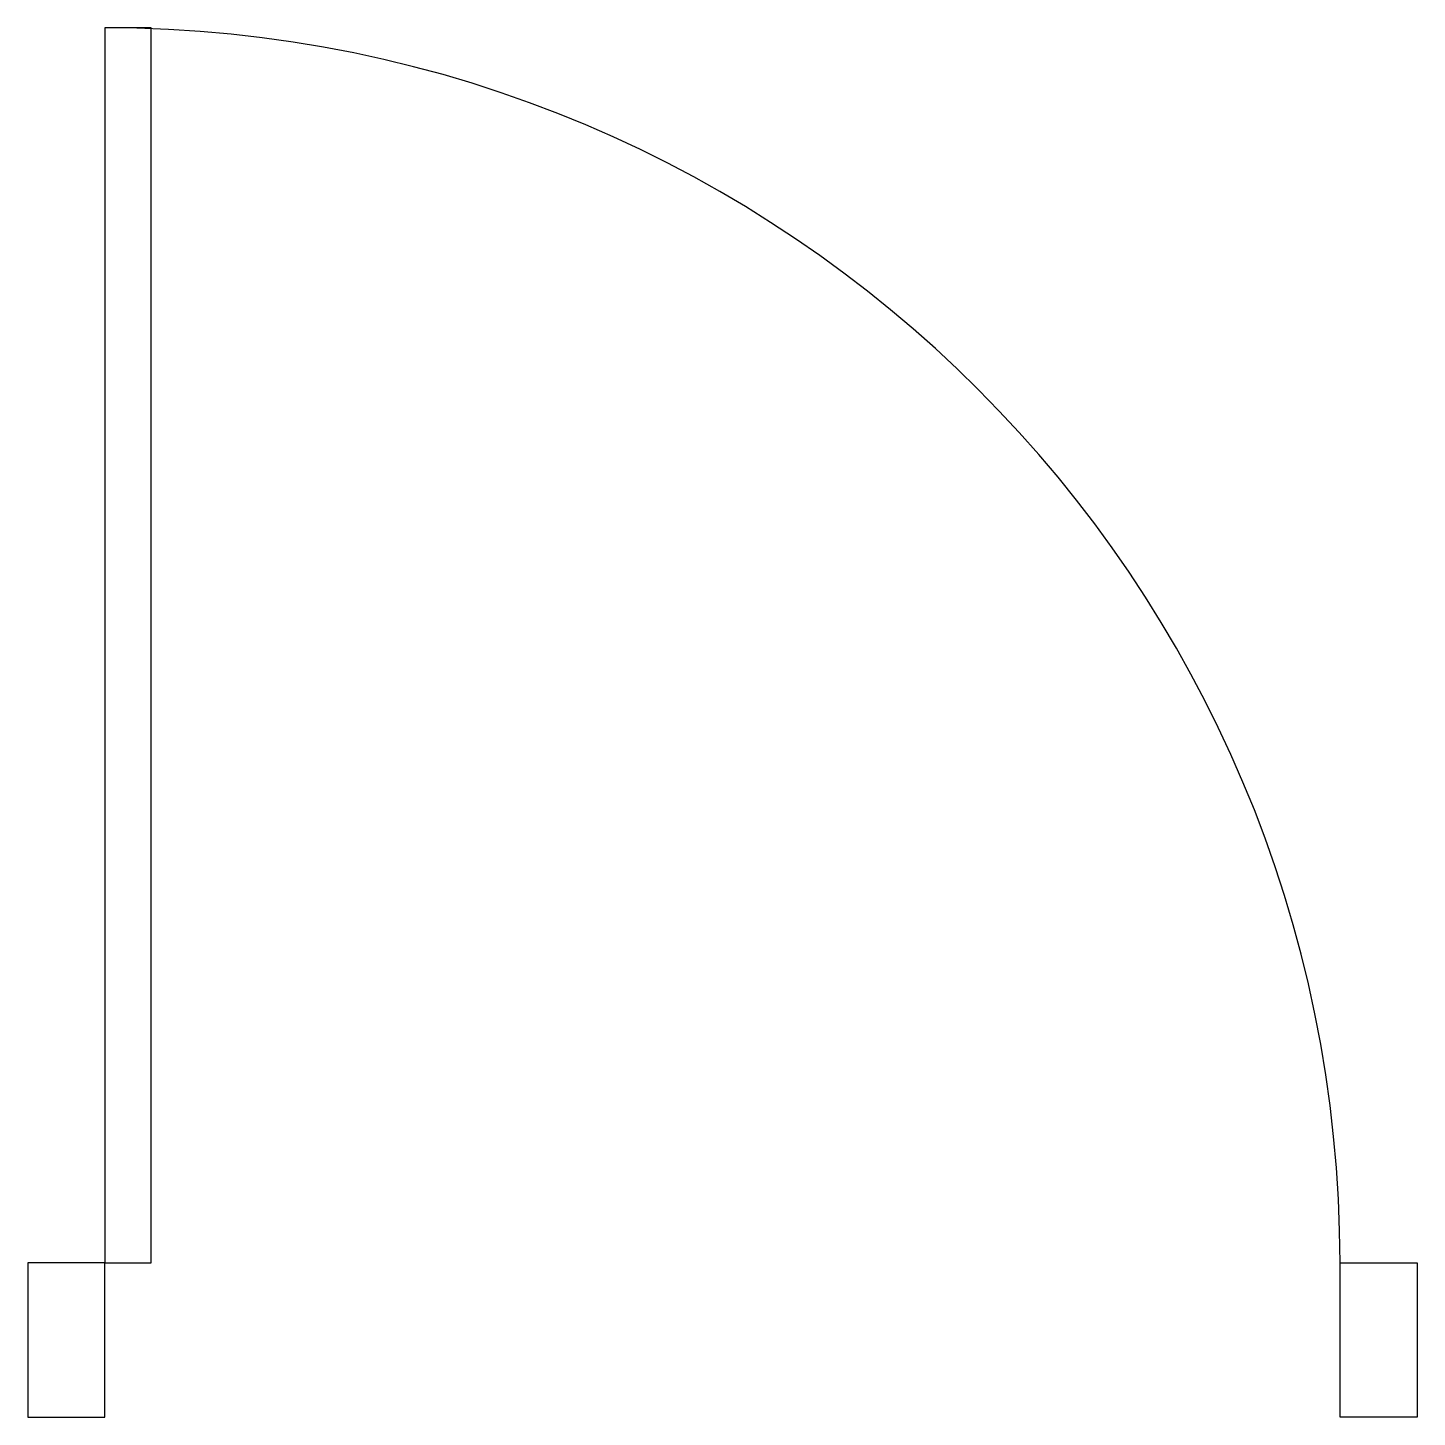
# Model space of a CAD drawing. Header units: millimetres. Extents: x 1467.5 to 1557.5, y 359.1 to 449.1.
import ezdxf

# ---------------------------------------------------------------- set-up
doc = ezdxf.new("R2010")
doc.units = ezdxf.units.MM

msp = doc.modelspace()

# ---------------------------------------------------------------- linework, layer by layer
for points in [[(1472.54, 369.141), (1475.54, 369.141), (1475.54, 449.141), (1472.54, 449.141)], [(1467.54, 359.141), (1472.54, 359.141), (1472.54, 369.141), (1467.54, 369.141)], [(1557.54, 359.141), (1552.54, 359.141), (1552.54, 369.141), (1557.54, 369.141)]]:
    msp.add_lwpolyline(points, close=True)
msp.add_arc((1472.54, 369.141), 80, 0, 90)

doc.saveas('drawing.dxf')
